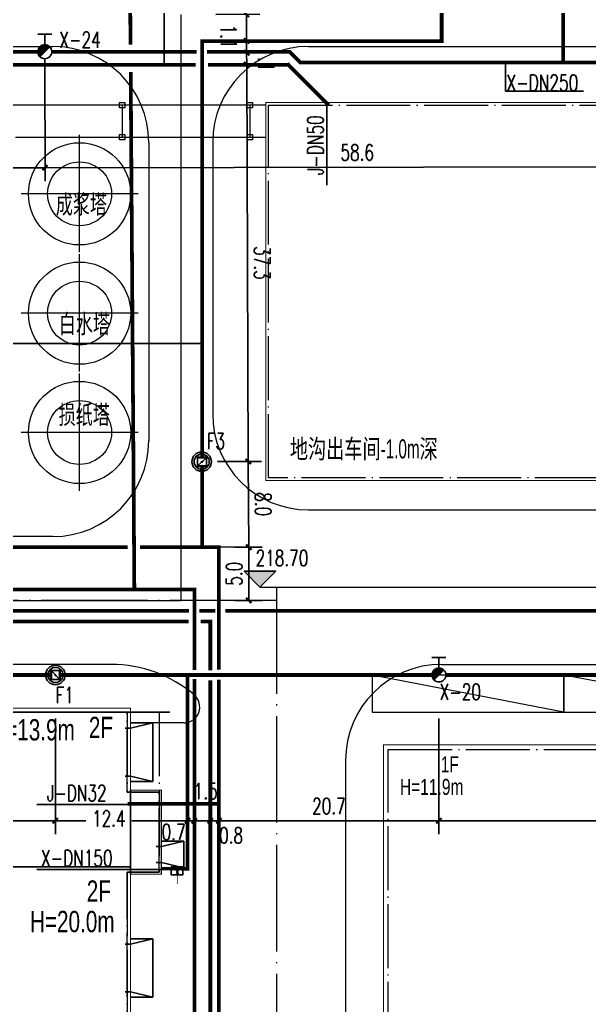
# Model space of a CAD drawing. Header units: metres. Extents: x 497246 to 997717, y 2998582 to 5998198.
# Drawn here: x 499457.4 to 499510.9, y 2999028.3 to 2999120.8 of the extents above; entities that cross this region are included whole.
import ezdxf
from ezdxf.enums import TextEntityAlignment as Align

# ---------------------------------------------------------------- set-up
doc = ezdxf.new("R2010")
doc.units = ezdxf.units.M
doc.header["$LTSCALE"] = 1000
doc.linetypes.add('DOTE', pattern=[2.42, 2, -0.2, 0.02, -0.2])
doc.linetypes.add('HIDDEN', pattern=[0.375, 0.25, -0.125])
doc.layers.get('0').update_dxf_attribs({"linetype": 'CONTINUOUS'})
doc.layers.get('Defpoints').update_dxf_attribs({"linetype": 'CONTINUOUS'})
for name, color, linetype, lineweight in [('1_RO_规划停车位', 35, 'CONTINUOUS', 13), ('桁架-管廊', 6, 'CONTINUOUS', 0), ('细线', 7, 'CONTINUOUS', 18), ('设备', 253, 'CONTINUOUS', 15), ('道路', 4, 'CONTINUOUS', 15), ('道路中线', 1, 'DOTE', 13)]:
    doc.layers.add(name, color=color, linetype=linetype, lineweight=lineweight)
for name, color, linetype in [('DIM_ELEV', 3, 'CONTINUOUS'), ('EQUIP_消火栓', 7, 'CONTINUOUS'), ('PIPE-喷淋', 6, 'CONTINUOUS'), ('PIPE-消防', 1, 'CONTINUOUS'), ('PIPE-给水', 3, 'CONTINUOUS'), ('PUB_TEXT', 7, 'CONTINUOUS'), ('TWT_DIM', 3, 'CONTINUOUS'), ('VALVE_喷淋', 7, 'CONTINUOUS'), ('VALVE_消防', 40, 'CONTINUOUS'), ('建筑', 7, 'CONTINUOUS'), ('建筑底图', 8, 'CONTINUOUS'), ('建筑门坡散水', 9, 'CONTINUOUS'), ('挡墙护坡', 5, 'CONTINUOUS'), ('文字', 255, 'CONTINUOUS'), ('给排水', 3, 'CONTINUOUS')]:
    doc.layers.add(name, color=color, linetype=linetype)
doc.layers.add('建筑轴线', color=1, linetype='DOTE', lineweight=15, plot=False)
doc.styles.add('_HZTXT', font='txt.shx', dxfattribs={"width": 0.8, "bigfont": 'HZTXT.shx'})
doc.styles.add('_TCH_DIM', font='SIMPLEX', dxfattribs={"bigfont": 'GBCBIG'})
doc.styles.add('_TCH_DIM_T3', font='SIMPLEX', dxfattribs={"width": 0.705882, "bigfont": 'GBCBIG'})
doc.styles.add('CLWD', font='ARIALN.TTF')
doc.styles.add('HZTXT', font='txt', dxfattribs={"width": 0.7, "bigfont": 'HZTXT'})
doc.styles.get("Standard").update_dxf_attribs({"font": 'rs.shx', "bigfont": 'hztxt.shx'})
doc.styles.add('TG_LINETYPE', font='SIMPLEX', dxfattribs={"width": 0.8, "height": 3, "bigfont": 'HZTXT'})
doc.styles.add('亨利项目总图布置_2022_8_8_t3--03$0$亨利项目总图布置_2022_8_8_t3--02$0$CEC', font='ARIALN.TTF')
doc.linetypes.add('TG_J', pattern='A,2,-0.3,["J",TG_LINETYPE,S=0.1,R=0,X=-0.23,Y=-0.15],0', length=2.3)
doc.linetypes.add('TG_X', pattern='A,3,-0.3,["X",TG_LINETYPE,S=0.1,R=0,X=-0.23,Y=-0.15],0', length=3.3)
doc.linetypes.add('TG_XP', pattern='A,3,-0.6,["XP",TG_LINETYPE,S=0.1,R=0,X=-0.6,Y=-0.2],0', length=3.6)
doc.linetypes.add('TG_ZP', pattern='A,3,-0.6,["ZP",TG_LINETYPE,S=0.1,R=0,X=-0.6,Y=-0.2],0', length=3.6)
doc.dimstyles.new('_TWT_ARCH&&1', dxfattribs={"dimtxt": 1.4875, "dimasz": 0.5, "dimexe": 1.25, "dimexo": 1.5, "dimgap": 0.63125, "dimtad": 1, "dimdec": 1, "dimzin": 0, "dimdsep": 46, "dimtxsty": '_TCH_DIM_T3', "dimblk": 'ARCHTICK', "dimcen": 0.09, "dimclrt": 7, "dimazin": 2, "dimtfac": 1, "dimtdec": 1, "dimtix": 1, "dimtmove": 2, "dimatfit": 3, "dimfxl": 1, "dimtolj": 1, "dimtzin": 0, "dimarcsym": 0})

# ---------------------------------------------------------------- blocks, each defined once
blk = doc.blocks.new('A$C8b354ef7')
at = {"layer": '设备', "color": 1, "linetype": 'DOTE'}
for p, q in [((5.487, 0), (5.487, 11.015)), ((0, 5.508), (10.975, 5.508))]:
    blk.add_line(p, q, dxfattribs=at)
at = {"layer": '设备'}
blk.add_circle((5.487, 5.475), 4.8, dxfattribs=at)
at = {"layer": '设备', "linetype": 'HIDDEN'}
blk.add_circle((5.487, 5.475), 3, dxfattribs=at)
blk = doc.blocks.new('$VALVE$00000296')
for points in [[(-125, 72), (-125, -72), (125, 72), (125, -72), (-125, 72)], [(0, 60), (0, -64)]]:
    blk.add_lwpolyline(points)
for p in [(-125, 0), (125, 0)]:
    blk.add_point(p)
blk = doc.blocks.new('$VALVE$00000316')
for p, q in [((-125, 72), (125, -72)), ((-125, 72), (-125, -72)), ((-125, 72), (125, 72)), ((125, 72), (125, -72)), ((-125, -72), (125, -72))]:
    blk.add_line(p, q)
at = {"const_width": 21.1}
blk.add_lwpolyline([(-11, 0, 1), (11, 0, 1)], format="xyb", close=True, dxfattribs=at)
for p in [(-125, 0), (125, 0)]:
    blk.add_point(p)
at = {"color": 7, "flags": 9}
for tag in ['XSIZE', 'YSIZE']:
    blk.add_attdef(tag, (0, 0), '', height=0.5, dxfattribs=at)
blk = doc.blocks.new('_ArchTick')
at = {"color": 0, "linetype": 'ByBlock', "const_width": 0.4}
blk.add_lwpolyline([(-0.5, -0.5), (0.5, 0.5)], dxfattribs=at)
blk = doc.blocks.new('*D309')
at = {"layer": 'Defpoints', "color": 0, "transparency": 16777216}
for p in [(499476.096, 2999071.333), (499478.91, 2999071.333), (499476.096, 2999066.333)]:
    blk.add_point(p, dxfattribs=at)
at = {"layer": 'TWT_DIM', "color": 0, "lineweight": -2, "transparency": 16777216}
for p, q in [((499477.596, 2999071.333), (499480.16, 2999071.333)), ((499478.91, 2999066.333), (499478.91, 2999071.333)), ((499477.596, 2999066.333), (499480.16, 2999066.333))]:
    blk.add_line(p, q, dxfattribs=at)
at = {"layer": 'TWT_DIM', "color": 0, "lineweight": -2, "transparency": 16777216, "xscale": 0.5, "yscale": 0.5, "zscale": 0.5}
for p, rotation in [((499478.91, 2999071.333), 90), ((499478.91, 2999066.333), 270)]:
    blk.add_blockref('_ArchTick', p, dxfattribs=dict(at, rotation=rotation))
at = {"layer": 'TWT_DIM', "color": 7, "transparency": 16777216, "insert": (499477.535, 2999068.833), "char_height": 1.4875, "attachment_point": 5, "rotation": 90, "style": '_TCH_DIM_T3'}
blk.add_mtext('\\A1;5.0', dxfattribs=at)
blk = doc.blocks.new('*D310')
at = {"layer": 'Defpoints', "color": 0, "transparency": 16777216}
for p in [(499474.308, 2999121.33), (499474.319, 2999118.832), (499478.697, 2999118.85)]:
    blk.add_point(p, dxfattribs=at)
at = {"layer": 'TWT_DIM', "color": 0, "lineweight": -2, "transparency": 16777216}
for p, q in [((499475.808, 2999121.336), (499479.937, 2999121.353)), ((499478.687, 2999121.348), (499478.697, 2999118.85)), ((499475.819, 2999118.838), (499479.947, 2999118.855))]:
    blk.add_line(p, q, dxfattribs=at)
at = {"layer": 'TWT_DIM', "color": 0, "lineweight": -2, "transparency": 16777216, "xscale": 0.5, "yscale": 0.5, "zscale": 0.5}
for p, rotation in [((499478.687, 2999121.348), 90.23729361564837), ((499478.697, 2999118.85), 270.2372936156484)]:
    blk.add_blockref('_ArchTick', p, dxfattribs=dict(at, rotation=rotation))
at = {"layer": 'TWT_DIM', "color": 7, "transparency": 16777216, "insert": (499480.055, 2999122.954), "char_height": 1.4875, "attachment_point": 5, "rotation": 270.23729, "style": '_TCH_DIM_T3'}
blk.add_mtext('\\A1;2.5', dxfattribs=at)
blk = doc.blocks.new('*D311')
at = {"layer": 'Defpoints', "color": 0, "transparency": 16777216}
for p in [(499474.319, 2999118.832), (499474.323, 2999117.726), (499478.701, 2999117.744)]:
    blk.add_point(p, dxfattribs=at)
at = {"layer": 'TWT_DIM', "color": 0, "lineweight": -2, "transparency": 16777216}
for p, q in [((499475.819, 2999118.838), (499479.947, 2999118.855)), ((499478.697, 2999118.85), (499478.695, 2999119.35)), ((499478.697, 2999118.85), (499478.701, 2999117.744)), ((499475.823, 2999117.732), (499479.951, 2999117.75)), ((499478.701, 2999117.744), (499478.704, 2999117.244))]:
    blk.add_line(p, q, dxfattribs=at)
at = {"layer": 'TWT_DIM', "color": 0, "lineweight": -2, "transparency": 16777216, "xscale": 0.5, "yscale": 0.5, "zscale": 0.5}
for p, rotation in [((499478.697, 2999118.85), 270.237293614639), ((499478.701, 2999117.744), 90.23729361463903)]:
    blk.add_blockref('_ArchTick', p, dxfattribs=dict(at, rotation=rotation))
at = {"layer": 'TWT_DIM', "color": 7, "transparency": 16777216, "insert": (499477.006, 2999119.265), "char_height": 1.4875, "attachment_point": 5, "rotation": 270.23729, "style": '_TCH_DIM_T3'}
blk.add_mtext('\\A1;1.1', dxfattribs=at)
blk = doc.blocks.new('*D312')
at = {"layer": 'Defpoints', "color": 0, "transparency": 16777216}
for p in [(499474.323, 2999117.726), (499474.328, 2999116.621), (499478.706, 2999116.639)]:
    blk.add_point(p, dxfattribs=at)
at = {"layer": 'TWT_DIM', "color": 0, "lineweight": -2, "transparency": 16777216}
for p, q in [((499475.823, 2999117.732), (499479.951, 2999117.75)), ((499478.701, 2999117.744), (499478.699, 2999118.244)), ((499478.701, 2999117.744), (499478.706, 2999116.639)), ((499475.828, 2999116.627), (499479.956, 2999116.644)), ((499478.706, 2999116.639), (499478.708, 2999116.139))]:
    blk.add_line(p, q, dxfattribs=at)
at = {"layer": 'TWT_DIM', "color": 0, "lineweight": -2, "transparency": 16777216, "xscale": 0.5, "yscale": 0.5, "zscale": 0.5}
for p, rotation in [((499478.701, 2999117.744), 270.2372936146746), ((499478.706, 2999116.639), 90.23729361467457)]:
    blk.add_blockref('_ArchTick', p, dxfattribs=dict(at, rotation=rotation))
at = {"layer": 'TWT_DIM', "color": 7, "transparency": 16777216, "insert": (499480.534, 2999117.112), "char_height": 1.4875, "attachment_point": 5, "rotation": 270.23729, "style": '_TCH_DIM_T3'}
blk.add_mtext('\\A1;1.1', dxfattribs=at)
blk = doc.blocks.new('*D313')
at = {"layer": 'Defpoints', "color": 0, "transparency": 16777216}
for p in [(499474.328, 2999116.621), (499474.482, 2999079.36), (499478.86, 2999079.378)]:
    blk.add_point(p, dxfattribs=at)
at = {"layer": 'TWT_DIM', "color": 0, "lineweight": -2, "transparency": 16777216}
for p, q in [((499475.828, 2999116.627), (499479.956, 2999116.644)), ((499478.706, 2999116.639), (499478.86, 2999079.378)), ((499475.982, 2999079.366), (499480.11, 2999079.383))]:
    blk.add_line(p, q, dxfattribs=at)
at = {"layer": 'TWT_DIM', "color": 0, "lineweight": -2, "transparency": 16777216, "xscale": 0.5, "yscale": 0.5, "zscale": 0.5}
for p, rotation in [((499478.706, 2999116.639), 90.23729361545222), ((499478.86, 2999079.378), 270.2372936154522)]:
    blk.add_blockref('_ArchTick', p, dxfattribs=dict(at, rotation=rotation))
at = {"layer": 'TWT_DIM', "color": 7, "transparency": 16777216, "insert": (499480.158, 2999098.014), "char_height": 1.4875, "attachment_point": 5, "rotation": 270.23729, "style": '_TCH_DIM_T3'}
blk.add_mtext('\\A1;37.3', dxfattribs=at)
blk = doc.blocks.new('*D314')
at = {"layer": 'Defpoints', "color": 0, "transparency": 16777216}
for p in [(499474.482, 2999079.36), (499474.515, 2999071.333), (499478.894, 2999071.351)]:
    blk.add_point(p, dxfattribs=at)
at = {"layer": 'TWT_DIM', "color": 0, "lineweight": -2, "transparency": 16777216}
for p, q in [((499475.982, 2999079.366), (499480.11, 2999079.383)), ((499478.86, 2999079.378), (499478.894, 2999071.351)), ((499476.015, 2999071.339), (499480.144, 2999071.356))]:
    blk.add_line(p, q, dxfattribs=at)
at = {"layer": 'TWT_DIM', "color": 0, "lineweight": -2, "transparency": 16777216, "xscale": 0.5, "yscale": 0.5, "zscale": 0.5}
for p, rotation in [((499478.86, 2999079.378), 90.23729361541605), ((499478.894, 2999071.351), 270.237293615416)]:
    blk.add_blockref('_ArchTick', p, dxfattribs=dict(at, rotation=rotation))
at = {"layer": 'TWT_DIM', "color": 7, "transparency": 16777216, "insert": (499480.252, 2999075.37), "char_height": 1.4875, "attachment_point": 5, "rotation": 270.23729, "style": '_TCH_DIM_T3'}
blk.add_mtext('\\A1;8.0', dxfattribs=at)
blk = doc.blocks.new('*D346')
at = {"layer": 'Defpoints', "color": 0, "transparency": 16777216}
for p in [(499399.755, 2999056.75), (499460.746, 2999056.75), (499460.746, 2999045.655)]:
    blk.add_point(p, dxfattribs=at)
at = {"layer": 'TWT_DIM', "color": 0, "lineweight": -2, "transparency": 16777216}
for p, q in [((499399.755, 2999055.25), (499399.755, 2999044.405)), ((499460.746, 2999055.25), (499460.746, 2999044.405)), ((499399.755, 2999045.655), (499460.746, 2999045.655))]:
    blk.add_line(p, q, dxfattribs=at)
at = {"layer": 'TWT_DIM', "color": 0, "lineweight": -2, "transparency": 16777216, "xscale": 0.5, "yscale": 0.5, "zscale": 0.5, "rotation": 180}
blk.add_blockref('_ArchTick', (499399.755, 2999045.655), dxfattribs=at)
at = {"layer": 'TWT_DIM', "color": 0, "lineweight": -2, "transparency": 16777216, "xscale": 0.5, "yscale": 0.5, "zscale": 0.5}
blk.add_blockref('_ArchTick', (499460.746, 2999045.655), dxfattribs=at)
at = {"layer": 'TWT_DIM', "color": 7, "transparency": 16777216, "insert": (499430.25, 2999047.03), "char_height": 1.4875, "attachment_point": 5, "style": '_TCH_DIM_T3'}
blk.add_mtext('\\A1;61.0', dxfattribs=at)
blk = doc.blocks.new('*D347')
at = {"layer": 'Defpoints', "color": 0, "transparency": 16777216}
for p in [(499460.746, 2999056.75), (499473.145, 2999056.75), (499473.145, 2999045.655)]:
    blk.add_point(p, dxfattribs=at)
at = {"layer": 'TWT_DIM', "color": 0, "lineweight": -2, "transparency": 16777216}
for p, q in [((499460.746, 2999055.25), (499460.746, 2999044.405)), ((499473.145, 2999055.25), (499473.145, 2999044.405)), ((499460.746, 2999045.655), (499463.611, 2999045.655)), ((499473.145, 2999045.655), (499467.923, 2999045.655))]:
    blk.add_line(p, q, dxfattribs=at)
at = {"layer": 'TWT_DIM', "color": 0, "lineweight": -2, "transparency": 16777216, "xscale": 0.5, "yscale": 0.5, "zscale": 0.5, "rotation": 180}
blk.add_blockref('_ArchTick', (499460.746, 2999045.655), dxfattribs=at)
at = {"layer": 'TWT_DIM', "color": 0, "lineweight": -2, "transparency": 16777216, "xscale": 0.5, "yscale": 0.5, "zscale": 0.5}
blk.add_blockref('_ArchTick', (499473.145, 2999045.655), dxfattribs=at)
at = {"layer": 'TWT_DIM', "color": 7, "transparency": 16777216, "insert": (499465.767, 2999045.863), "char_height": 1.4875, "attachment_point": 5, "style": '_TCH_DIM_T3'}
blk.add_mtext('\\A1;12.4', dxfattribs=at)
blk = doc.blocks.new('*D348')
at = {"layer": 'Defpoints', "color": 0, "transparency": 16777216}
for p in [(499473.145, 2999056.75), (499473.796, 2999056.75), (499473.796, 2999045.655)]:
    blk.add_point(p, dxfattribs=at)
at = {"layer": 'TWT_DIM', "color": 0, "lineweight": -2, "transparency": 16777216}
for p, q in [((499473.145, 2999055.25), (499473.145, 2999044.405)), ((499473.796, 2999055.25), (499473.796, 2999044.405)), ((499473.145, 2999045.655), (499472.645, 2999045.655)), ((499473.145, 2999045.655), (499473.796, 2999045.655)), ((499473.796, 2999045.655), (499474.296, 2999045.655))]:
    blk.add_line(p, q, dxfattribs=at)
at = {"layer": 'TWT_DIM', "color": 0, "lineweight": -2, "transparency": 16777216, "xscale": 0.5, "yscale": 0.5, "zscale": 0.5}
blk.add_blockref('_ArchTick', (499473.145, 2999045.655), dxfattribs=at)
at = {"layer": 'TWT_DIM', "color": 0, "lineweight": -2, "transparency": 16777216, "xscale": 0.5, "yscale": 0.5, "zscale": 0.5, "rotation": 180}
blk.add_blockref('_ArchTick', (499473.796, 2999045.655), dxfattribs=at)
at = {"layer": 'TWT_DIM', "color": 7, "transparency": 16777216, "insert": (499471.849, 2999044.601), "char_height": 1.4875, "attachment_point": 5, "style": '_TCH_DIM_T3'}
blk.add_mtext('\\A1;0.7', dxfattribs=at)
blk = doc.blocks.new('*D349')
at = {"layer": 'Defpoints', "color": 0, "transparency": 16777216}
for p in [(499473.796, 2999056.75), (499475.296, 2999056.75), (499475.296, 2999045.655)]:
    blk.add_point(p, dxfattribs=at)
at = {"layer": 'TWT_DIM', "color": 0, "lineweight": -2, "transparency": 16777216}
for p, q in [((499473.796, 2999055.25), (499473.796, 2999044.405)), ((499475.296, 2999055.25), (499475.296, 2999044.405)), ((499473.796, 2999045.655), (499475.296, 2999045.655))]:
    blk.add_line(p, q, dxfattribs=at)
at = {"layer": 'TWT_DIM', "color": 0, "lineweight": -2, "transparency": 16777216, "xscale": 0.5, "yscale": 0.5, "zscale": 0.5, "rotation": 180}
blk.add_blockref('_ArchTick', (499473.796, 2999045.655), dxfattribs=at)
at = {"layer": 'TWT_DIM', "color": 0, "lineweight": -2, "transparency": 16777216, "xscale": 0.5, "yscale": 0.5, "zscale": 0.5}
blk.add_blockref('_ArchTick', (499475.296, 2999045.655), dxfattribs=at)
at = {"layer": 'TWT_DIM', "color": 7, "transparency": 16777216, "insert": (499474.859, 2999048.436), "char_height": 1.4875, "attachment_point": 5, "style": '_TCH_DIM_T3'}
blk.add_mtext('\\A1;1.5', dxfattribs=at)
blk = doc.blocks.new('*D350')
at = {"layer": 'Defpoints', "color": 0, "transparency": 16777216}
for p in [(499475.296, 2999056.75), (499476.096, 2999056.75), (499476.096, 2999045.655)]:
    blk.add_point(p, dxfattribs=at)
at = {"layer": 'TWT_DIM', "color": 0, "lineweight": -2, "transparency": 16777216}
for p, q in [((499475.296, 2999055.25), (499475.296, 2999044.405)), ((499476.096, 2999055.25), (499476.096, 2999044.405)), ((499475.296, 2999045.655), (499474.796, 2999045.655)), ((499475.296, 2999045.655), (499476.096, 2999045.655)), ((499476.096, 2999045.655), (499476.596, 2999045.655))]:
    blk.add_line(p, q, dxfattribs=at)
at = {"layer": 'TWT_DIM', "color": 0, "lineweight": -2, "transparency": 16777216, "xscale": 0.5, "yscale": 0.5, "zscale": 0.5}
blk.add_blockref('_ArchTick', (499475.296, 2999045.655), dxfattribs=at)
at = {"layer": 'TWT_DIM', "color": 0, "lineweight": -2, "transparency": 16777216, "xscale": 0.5, "yscale": 0.5, "zscale": 0.5, "rotation": 180}
blk.add_blockref('_ArchTick', (499476.096, 2999045.655), dxfattribs=at)
at = {"layer": 'TWT_DIM', "color": 7, "transparency": 16777216, "insert": (499477.242, 2999044.28), "char_height": 1.4875, "attachment_point": 5, "style": '_TCH_DIM_T3'}
blk.add_mtext('\\A1;0.8', dxfattribs=at)
blk = doc.blocks.new('*D351')
at = {"layer": 'Defpoints', "color": 0, "transparency": 16777216}
for p in [(499476.096, 2999056.75), (499496.755, 2999056.75), (499496.755, 2999045.655)]:
    blk.add_point(p, dxfattribs=at)
at = {"layer": 'TWT_DIM', "color": 0, "lineweight": -2, "transparency": 16777216}
for p, q in [((499476.096, 2999055.25), (499476.096, 2999044.405)), ((499496.755, 2999055.25), (499496.755, 2999044.405)), ((499476.096, 2999045.655), (499496.755, 2999045.655))]:
    blk.add_line(p, q, dxfattribs=at)
at = {"layer": 'TWT_DIM', "color": 0, "lineweight": -2, "transparency": 16777216, "xscale": 0.5, "yscale": 0.5, "zscale": 0.5, "rotation": 180}
blk.add_blockref('_ArchTick', (499476.096, 2999045.655), dxfattribs=at)
at = {"layer": 'TWT_DIM', "color": 0, "lineweight": -2, "transparency": 16777216, "xscale": 0.5, "yscale": 0.5, "zscale": 0.5}
blk.add_blockref('_ArchTick', (499496.755, 2999045.655), dxfattribs=at)
at = {"layer": 'TWT_DIM', "color": 7, "transparency": 16777216, "insert": (499486.425, 2999047.03), "char_height": 1.4875, "attachment_point": 5, "style": '_TCH_DIM_T3'}
blk.add_mtext('\\A1;20.7', dxfattribs=at)
blk = doc.blocks.new('*D352')
at = {"layer": 'Defpoints', "color": 0, "transparency": 16777216}
for p in [(499496.755, 2999056.75), (499570.755, 2999056.751), (499570.755, 2999045.655)]:
    blk.add_point(p, dxfattribs=at)
at = {"layer": 'TWT_DIM', "color": 0, "lineweight": -2, "transparency": 16777216}
for p, q in [((499496.755, 2999055.25), (499496.755, 2999044.405)), ((499570.755, 2999055.251), (499570.755, 2999044.405)), ((499496.755, 2999045.655), (499570.755, 2999045.655))]:
    blk.add_line(p, q, dxfattribs=at)
at = {"layer": 'TWT_DIM', "color": 0, "lineweight": -2, "transparency": 16777216, "xscale": 0.5, "yscale": 0.5, "zscale": 0.5, "rotation": 180}
blk.add_blockref('_ArchTick', (499496.755, 2999045.655), dxfattribs=at)
at = {"layer": 'TWT_DIM', "color": 0, "lineweight": -2, "transparency": 16777216, "xscale": 0.5, "yscale": 0.5, "zscale": 0.5}
blk.add_blockref('_ArchTick', (499570.755, 2999045.655), dxfattribs=at)
at = {"layer": 'TWT_DIM', "color": 7, "transparency": 16777216, "insert": (499533.755, 2999047.03), "char_height": 1.4875, "attachment_point": 5, "style": '_TCH_DIM_T3'}
blk.add_mtext('\\A1;74.0', dxfattribs=at)
blk = doc.blocks.new('*D401')
at = {"layer": 'Defpoints', "color": 0, "transparency": 16777216}
for p in [(499459.755, 2999118.665), (499518.375, 2999118.769), (499518.395, 2999107.057)]:
    blk.add_point(p, dxfattribs=at)
at = {"layer": 'TWT_DIM', "color": 0, "lineweight": -2, "transparency": 16777216}
for p, q in [((499459.758, 2999117.165), (499459.778, 2999105.702)), ((499518.377, 2999117.269), (499518.398, 2999105.807)), ((499459.776, 2999106.952), (499518.395, 2999107.057))]:
    blk.add_line(p, q, dxfattribs=at)
at = {"layer": 'TWT_DIM', "color": 0, "lineweight": -2, "transparency": 16777216, "xscale": 0.5, "yscale": 0.5, "zscale": 0.5}
for p, rotation in [((499459.776, 2999106.952), 180.102128885093), ((499518.395, 2999107.057), 0.1021288850930501)]:
    blk.add_blockref('_ArchTick', p, dxfattribs=dict(at, rotation=rotation))
at = {"layer": 'TWT_DIM', "color": 7, "transparency": 16777216, "insert": (499489.083, 2999108.38), "char_height": 1.4875, "attachment_point": 5, "rotation": 0.10213, "style": '_TCH_DIM_T3'}
blk.add_mtext('\\A1;58.6', dxfattribs=at)
blk = doc.blocks.new('*D402')
at = {"layer": 'Defpoints', "color": 0, "transparency": 16777216}
for p in [(499441.516, 2999118.632), (499459.755, 2999118.665), (499459.776, 2999106.952)]:
    blk.add_point(p, dxfattribs=at)
at = {"layer": 'TWT_DIM', "color": 0, "lineweight": -2, "transparency": 16777216}
for p, q in [((499441.518, 2999117.132), (499441.539, 2999105.67)), ((499459.758, 2999117.165), (499459.778, 2999105.702)), ((499441.537, 2999106.92), (499459.776, 2999106.952))]:
    blk.add_line(p, q, dxfattribs=at)
at = {"layer": 'TWT_DIM', "color": 0, "lineweight": -2, "transparency": 16777216, "xscale": 0.5, "yscale": 0.5, "zscale": 0.5}
for p, rotation in [((499441.537, 2999106.92), 180.1021288848554), ((499459.776, 2999106.952), 0.1021288848553864)]:
    blk.add_blockref('_ArchTick', p, dxfattribs=dict(at, rotation=rotation))
at = {"layer": 'TWT_DIM', "color": 7, "transparency": 16777216, "insert": (499450.654, 2999108.311), "char_height": 1.4875, "attachment_point": 5, "rotation": 0.10213, "style": '_TCH_DIM_T3'}
blk.add_mtext('\\A1;18.2', dxfattribs=at)
blk = doc.blocks.new('$TwtSys$00000385')
for p, q in [((0, 331), (-130, 331)), ((0, 331), (0, 131)), ((0, 331), (130, 331)), ((92, 92), (-92, -92))]:
    blk.add_line(p, q)
for start, end in [(135, 315), (315, 135)]:
    blk.add_arc((0, 0), 131, start, end)
at = {"color": 0}
for points in [[(-34, 127), (-127, 34), (34, 127), (-127, -34)], [(-93, 93), (-93, 93), (-34, 127), (-127, 34)], [(34, 127), (-127, -34), (93, 93), (-93, -93)]]:
    blk.add_solid(points, dxfattribs=at)

msp = doc.modelspace()

# ---------------------------------------------------------------- hatches: boundary and pattern name
at = {"layer": 'DIM_ELEV'}
msp.add_hatch(color=0, dxfattribs=at).paths.add_polyline_path([(499479.957, 2999067.588), (499478.457, 2999069.088), (499481.457, 2999069.088)])
at = {"layer": 'PIPE-喷淋', "linetype": 'TG_ZP'}
for points in [[(499473.796, 2999067.365), (499473.796, 2999067.54), (499473.971, 2999067.54)], [(499473.796, 2999067.365), (499473.971, 2999067.365), (499473.971, 2999067.54)]]:
    msp.add_hatch(color=0, dxfattribs=at).paths.add_polyline_path(points)
at = {"layer": 'PIPE-消防', "linetype": 'TG_X'}
for points in [[(499482.749, 2999117.833), (499482.872, 2999117.956), (499482.821, 2999118.008)], [(499482.749, 2999117.833), (499482.749, 2999118.008), (499482.821, 2999118.008)], [(499483.749, 2999116.833), (499483.625, 2999116.709), (499483.676, 2999116.658)], [(499483.749, 2999116.833), (499483.749, 2999116.658), (499483.676, 2999116.658)], [(499473.145, 2999041.132), (499473.32, 2999041.133), (499473.32, 2999040.957)], [(499473.145, 2999041.132), (499473.145, 2999040.958), (499473.32, 2999040.957)]]:
    msp.add_hatch(color=256, dxfattribs=at).paths.add_polyline_path(points)
at = {"layer": 'PIPE-消防', "linetype": 'TG_XP'}
for points in [[(499475.296, 2999064.357), (499475.471, 2999064.357), (499475.471, 2999064.532)], [(499475.296, 2999064.357), (499475.296, 2999064.532), (499475.471, 2999064.532)]]:
    msp.add_hatch(color=191, dxfattribs=at).paths.add_polyline_path(points)
at = {"layer": 'PIPE-给水', "linetype": 'TG_J'}
for points in [[(499474.515, 2999118.833), (499474.34, 2999118.833), (499474.34, 2999119.008)], [(499474.515, 2999118.833), (499474.515, 2999119.008), (499474.34, 2999119.008)], [(499497.015, 2999118.833), (499497.19, 2999118.833), (499497.19, 2999118.658)], [(499497.015, 2999118.833), (499497.015, 2999118.658), (499497.19, 2999118.658)], [(499476.096, 2999071.333), (499476.096, 2999071.508), (499476.271, 2999071.508)], [(499476.096, 2999071.333), (499476.271, 2999071.333), (499476.271, 2999071.508)]]:
    msp.add_hatch(color=80, dxfattribs=at).paths.add_polyline_path(points)
at = {"layer": '挡墙护坡', "linetype": 'Continuous'}
h = msp.add_hatch(dxfattribs=at)
h.set_pattern_fill('ANSI33', color=256, style=0)
h.set_pattern_definition([(45, (805.864, 0), (-2.2450640303, 2.2450640303), []), (45, (808.109, 0), (-2.2450640303, 2.2450640303), [1.5875, -0.79375])])
edge = h.paths.add_edge_path()
edge.add_line((499596.097, 2998901.333), (499596.097, 2998904.333))
edge.add_line((499596.097, 2998904.333), (499345.487, 2998904.333))
edge.add_line((499345.487, 2998904.333), (499320.487, 2998907.833))
edge.add_line((499320.487, 2998907.833), (499253.339, 2998907.833))
edge.add_line((499253.339, 2998907.833), (499251.695, 2998907.908))
edge.add_line((499251.695, 2998907.908), (499250.667, 2998908.033))
edge.add_arc((499253.27, 2998924.833), 17, 179.99144, 261.19191, ccw=False)
edge.add_line((499236.27, 2998924.835), (499236.189, 2998970.517))
edge.add_line((499236.189, 2998970.517), (499232.644, 2998995.51))
edge.add_line((499232.644, 2998995.51), (499232.536, 2999056.413))
edge.add_line((499232.536, 2999056.413), (499229.536, 2999056.408))
edge.add_line((499229.536, 2999056.408), (499229.645, 2998995.296))
edge.add_line((499229.645, 2998995.296), (499233.189, 2998970.302))
edge.add_line((499233.189, 2998970.302), (499233.27, 2998924.833))
edge.add_arc((499253.27, 2998924.833), 20, 180.00007, 261.33693)
edge.add_line((499250.258, 2998905.061), (499251.445, 2998904.916))
edge.add_line((499251.445, 2998904.916), (499253.27, 2998904.833))
edge.add_line((499253.27, 2998904.833), (499320.278, 2998904.833))
edge.add_line((499320.278, 2998904.833), (499345.278, 2998901.333))
edge.add_line((499345.278, 2998901.333), (499596.097, 2998901.333))

# ---------------------------------------------------------------- linework, layer by layer
msp.add_line((499467.796, 2999048.533), (499467.796, 2999040.633))
at = {"layer": '1_RO_规划停车位'}
for p, q in [((499508.496, 2999055.833), (499490.496, 2999059.333)), ((499526.496, 2999055.833), (499508.496, 2999059.333))]:
    msp.add_line(p, q, dxfattribs=at)
at = {"layer": '1_RO_规划停车位', "flags": 128}
for points in [[(499508.496, 2999055.833), (499508.496, 2999059.333), (499490.496, 2999059.333), (499490.496, 2999055.833)], [(499526.496, 2999055.833), (499526.496, 2999059.333), (499508.496, 2999059.333), (499508.496, 2999055.833)]]:
    msp.add_lwpolyline(points, close=True, dxfattribs=at)
at = {"layer": 'DIM_ELEV', "color": 0}
for p, q in [((499479.957, 2999067.588), (499478.457, 2999069.088)), ((499478.457, 2999069.088), (499481.457, 2999069.088)), ((499479.957, 2999067.588), (499481.457, 2999069.088))]:
    msp.add_line(p, q, dxfattribs=at)
at = {"layer": 'PIPE-喷淋', "color": 0, "linetype": 'TG_ZP', "ltscale": 0.003, "const_width": 0.35}
for points in [[(499467.769, 2999122.833), (499467.799, 2999118.507)], [(499467.817, 2999115.946), (499468.16, 2999067.365)], [(499454.36, 2999067.365), (499468.16, 2999067.365)], [(499468.16, 2999067.365), (499473.796, 2999067.365)], [(499473.796, 2999059.803), (499473.796, 2999067.365)], [(499473.796, 2999023.116), (499473.796, 2999058.962)]]:
    msp.add_lwpolyline(points, dxfattribs=at)
at = {"layer": 'PIPE-消防', "color": 70, "linetype": 'ByBlock'}
for p, q in [((499470.963, 2999135.773), (499470.963, 2999116.621)), ((499503.002, 2999116.831), (499503.002, 2999114.123)), ((499444.095, 2999090.461), (499474.515, 2999090.461))]:
    msp.add_line(p, q, dxfattribs=at)
at = {"layer": 'PIPE-消防', "color": 70, "linetype": 'TG_X', "ltscale": 700}
for p, q in [((499486.217, 2999113.158), (499486.217, 2999105.306)), ((499466.678, 2999047.194), (499459.001, 2999047.194)), ((499467.58, 2999047.194), (499466.678, 2999047.194)), ((499472.86, 2999041.084), (499459.015, 2999041.084))]:
    msp.add_line(p, q, dxfattribs=at)
at = {"layer": 'PIPE-消防', "linetype": 'TG_X', "ltscale": 0.005, "const_width": 0.35}
for points in [[(499508.411, 2999127.989), (499508.411, 2999116.833)], [(499446.842, 2999117.831), (499459.101, 2999117.831)], [(499460.409, 2999117.831), (499474.008, 2999117.832)], [(499474.973, 2999117.832), (499482.749, 2999117.833)], [(499482.749, 2999117.833), (499483.749, 2999116.833)], [(499483.749, 2999116.833), (499508.411, 2999116.833)], [(499508.411, 2999116.833), (499517.926, 2999116.833)], [(499473.145, 2999041.133), (499473.145, 2999059.337)]]:
    msp.add_lwpolyline(points, dxfattribs=at)
at = {"layer": 'PIPE-消防', "color": 191, "linetype": 'TG_XP', "ltscale": 0.003, "const_width": 0.35}
for points in [[(499454.436, 2999065.357), (499473.278, 2999065.357)], [(499474.276, 2999065.357), (499475.751, 2999065.357)], [(499476.688, 2999065.357), (499598.015, 2999065.357)], [(499454.436, 2999064.357), (499473.262, 2999064.357)], [(499474.384, 2999064.357), (499475.296, 2999064.357)], [(499475.296, 2999059.768), (499475.296, 2999064.357)], [(499475.296, 2999015.586), (499475.296, 2999058.838)]]:
    msp.add_lwpolyline(points, dxfattribs=at)
at = {"layer": 'PIPE-消防', "linetype": 'TG_X', "ltscale": 0.004, "const_width": 0.35}
for points in [[(499454.436, 2999059.337), (499460.296, 2999059.337)], [(499461.196, 2999059.337), (499473.145, 2999059.337)], [(499473.145, 2999059.337), (499496.101, 2999059.337)], [(499497.409, 2999059.337), (499570.101, 2999059.337)]]:
    msp.add_lwpolyline(points, dxfattribs=at)
at = {"layer": 'PIPE-消防', "const_width": 0.05}
for points in [[(499471.98, 2999041.133), (499472.196, 2999041.133)], [(499472.196, 2999041.133), (499472.326, 2999041.133)], [(499472.196, 2999040.992), (499472.196, 2999041.133)], [(499472.196, 2999039.733), (499472.196, 2999040.692)]]:
    msp.add_lwpolyline(points, dxfattribs=at)
at = {"layer": 'PIPE-消防', "linetype": 'TG_X', "ltscale": 0.0025, "const_width": 0.35}
msp.add_lwpolyline([(499472.626, 2999041.133), (499473.145, 2999041.133)], dxfattribs=at)
at = {"layer": 'PIPE-给水', "color": 70, "linetype": 'ByBlock'}
msp.add_line((499510.341, 2999114.123), (499503.002, 2999114.123), dxfattribs=at)
at = {"layer": 'PIPE-给水', "color": 80, "linetype": 'TG_J', "ltscale": 0.004, "const_width": 0.35}
for points in [[(499497.015, 2999118.833), (499497.015, 2999127.307)], [(499474.515, 2999079.798), (499474.515, 2999118.833)], [(499474.515, 2999118.833), (499497.015, 2999118.833)], [(499446.504, 2999116.62), (499473.923, 2999116.621)], [(499475.086, 2999116.621), (499482.749, 2999116.622)], [(499482.516, 2999116.721), (499486.405, 2999112.833)], [(499474.515, 2999071.333), (499474.515, 2999078.898)], [(499454.436, 2999071.333), (499467.548, 2999071.333)], [(499468.68, 2999071.333), (499474.515, 2999071.333)], [(499474.515, 2999071.333), (499476.096, 2999071.333)], [(499476.096, 2999059.823), (499476.096, 2999071.333)], [(499476.096, 2999047.233), (499476.096, 2999058.911)], [(499467.546, 2999047.233), (499476.096, 2999047.233)], [(499476.096, 2999015.386), (499476.096, 2999047.233)]]:
    msp.add_lwpolyline(points, dxfattribs=at)
at = {"layer": 'VALVE_喷淋', "linetype": 'Continuous'}
for p, q in [((499474.012, 2999079.795), (499475.012, 2999079.801)), ((499474.012, 2999079.795), (499475.012, 2999079.801)), ((499474.013, 2999079.719), (499475.013, 2999079.726)), ((499474.013, 2999079.719), (499475.013, 2999079.726)), ((499474.018, 2999078.969), (499475.018, 2999078.976)), ((499474.018, 2999078.969), (499475.018, 2999078.976)), ((499474.018, 2999078.894), (499475.018, 2999078.901)), ((499474.018, 2999078.894), (499475.018, 2999078.901)), ((499460.294, 2999059.836), (499460.297, 2999058.836)), ((499460.369, 2999059.836), (499460.373, 2999058.836)), ((499461.119, 2999059.839), (499461.123, 2999058.839)), ((499461.194, 2999059.839), (499461.198, 2999058.839))]:
    msp.add_line(p, q, dxfattribs=at)
for centre, radius in [((499474.482, 2999079.36), 0.913), ((499474.482, 2999079.36), 0.913), ((499474.482, 2999079.36), 0.713), ((499474.482, 2999079.36), 0.713), ((499460.746, 2999059.337), 0.913), ((499460.746, 2999059.337), 0.913), ((499460.746, 2999059.337), 0.713), ((499460.746, 2999059.337), 0.713)]:
    msp.add_circle(centre, radius, dxfattribs=at)
at = {"layer": '建筑'}
for p, q in [((499467.796, 2999048.533), (499467.796, 2999040.633)), ((499426.696, 2999041.333), (499467.796, 2999041.333))]:
    msp.add_line(p, q, dxfattribs=at)
at = {"layer": '建筑', "linetype": 'Continuous', "const_width": 0.1}
for points in [[(499480.515, 2999113.083), (499585.015, 2999113.083), (499585.015, 2999077.583), (499480.515, 2999077.583)], [(499467.796, 2999040.633), (499467.796, 2998985.083), (499410.246, 2998985.083), (499410.246, 2999011.933), (499410.196, 2999011.933), (499410.196, 2999041.333), (499426.696, 2999041.333), (499426.696, 2999056.233), (499426.996, 2999056.233), (499426.996, 2999056.233), (499431.096, 2999056.233), (499467.796, 2999056.233), (499467.796, 2999048.533), (499470.696, 2999048.533), (499470.696, 2999040.633)], [(499639.446, 2998921.883), (499491.546, 2998921.883), (499491.546, 2999052.783), (499639.446, 2999052.783)]]:
    msp.add_lwpolyline(points, close=True, dxfattribs=at)
at = {"layer": '建筑底图', "color": 8, "linetype": 'DOTE'}
msp.add_line((499471.496, 2999055.833), (499409.496, 2999055.833), dxfattribs=at)
at = {"layer": '建筑轴线', "ltscale": 0.003}
for points in [[(499480.765, 2999112.833), (499584.765, 2999112.833), (499584.765, 2999077.833), (499480.765, 2999077.833)], [(499426.996, 2999055.833), (499467.496, 2999055.833), (499467.496, 2999048.333), (499470.496, 2999048.333), (499470.496, 2999040.833), (499467.496, 2999040.833), (499467.496, 2998985.333), (499410.496, 2998985.333), (499410.496, 2999040.833), (499426.996, 2999040.833)], [(499467.496, 2999055.833), (499426.996, 2999055.833), (499426.996, 2999040.833), (499410.496, 2999040.833), (499410.496, 2998985.333), (499467.496, 2998985.333), (499467.496, 2999040.833), (499470.496, 2999040.833), (499470.496, 2999048.333), (499467.496, 2999048.333)], [(499467.496, 2999055.833), (499470.496, 2999055.833), (499470.496, 2999048.333), (499467.496, 2999048.333)], [(499491.996, 2999052.333), (499638.996, 2999052.333), (499638.996, 2998922.333), (499491.996, 2998922.333)]]:
    msp.add_lwpolyline(points, close=True, dxfattribs=at)
at = {"layer": '建筑门坡散水', "linetype": 'Continuous'}
for p, q in [((499467.796, 2999054.333), (499469.896, 2999054.833)), ((499469.896, 2999054.833), (499467.796, 2999054.833)), ((499469.896, 2999054.833), (499469.896, 2999049.333)), ((499467.296, 2999054.333), (499467.796, 2999054.333)), ((499467.296, 2999049.833), (499467.796, 2999049.833)), ((499467.796, 2999049.833), (499469.896, 2999049.333)), ((499469.896, 2999049.333), (499467.796, 2999049.333)), ((499470.696, 2999043.233), (499472.796, 2999043.733)), ((499472.796, 2999043.733), (499470.696, 2999043.733)), ((499472.796, 2999043.733), (499472.796, 2999041.233)), ((499470.196, 2999043.233), (499470.696, 2999043.233)), ((499470.196, 2999041.733), (499470.696, 2999041.733)), ((499470.696, 2999041.733), (499472.796, 2999041.233)), ((499472.796, 2999041.233), (499470.696, 2999041.233)), ((499467.796, 2999034.083), (499469.896, 2999034.583)), ((499469.896, 2999034.583), (499467.796, 2999034.583)), ((499469.896, 2999034.583), (499469.896, 2999029.083)), ((499467.296, 2999034.083), (499467.796, 2999034.083)), ((499467.296, 2999029.583), (499467.796, 2999029.583)), ((499467.796, 2999029.583), (499469.896, 2999029.083)), ((499469.896, 2999029.083), (499467.796, 2999029.083))]:
    msp.add_line(p, q, dxfattribs=at)
at = {"layer": '桁架-管廊', "linetype": 'ByBlock', "ltscale": 0.2}
for p, q in [((499467.015, 2999112.833), (499467.015, 2999109.833)), ((499479.015, 2999112.833), (499479.015, 2999109.833))]:
    msp.add_line(p, q, dxfattribs=at)
for points in [[(499466.765, 2999113.083), (499467.265, 2999113.083), (499467.265, 2999112.583), (499466.765, 2999112.583)], [(499478.765, 2999113.083), (499479.265, 2999113.083), (499479.265, 2999112.583), (499478.765, 2999112.583)], [(499466.765, 2999110.083), (499467.265, 2999110.083), (499467.265, 2999109.583), (499466.765, 2999109.583)], [(499478.765, 2999110.083), (499479.265, 2999110.083), (499479.265, 2999109.583), (499478.765, 2999109.583)]]:
    msp.add_lwpolyline(points, close=True, dxfattribs=at)
for points in [[(499480.515, 2999112.833), (499456.765, 2999112.833)], [(499457.015, 2999109.833), (499480.515, 2999109.833)]]:
    msp.add_lwpolyline(points, dxfattribs=at)
at = {"layer": '给排水'}
msp.add_lwpolyline([(499471.615, 2999041.332), (499472.722, 2999041.332), (499472.722, 2999040.587), (499471.615, 2999040.587)], close=True, dxfattribs=at)
at = {"layer": '道路', "linetype": 'ByBlock', "lineweight": 0, "ltscale": 0.2}
for p, q in [((499444.865, 2999118.333), (499460.515, 2999118.333)), ((499484.515, 2999118.333), (499580.015, 2999118.333)), ((499469.515, 2999109.333), (499469.515, 2999081.333)), ((499475.515, 2999109.333), (499475.515, 2999083.833)), ((499484.515, 2999074.833), (499580.015, 2999074.833)), ((499484.515, 2999074.833), (499580.015, 2999074.833)), ((499460.515, 2999072.333), (499441.515, 2999072.333)), ((499460.515, 2999072.333), (499444.865, 2999072.333)), ((499465.996, 2999060.333), (499444.696, 2999060.333)), ((499496.996, 2999060.333), (499554.896, 2999060.333)), ((499472.797, 2999054.833), (499467.796, 2999054.833))]:
    msp.add_line(p, q, dxfattribs=at)
at = {"layer": '道路', "linetype": 'ByBlock', "ltscale": 0.2}
msp.add_line((499487.996, 2999051.333), (499487.996, 2998993.433), dxfattribs=at)
at = {"layer": '道路', "linetype": 'ByBlock', "lineweight": 0, "ltscale": 0.2}
for centre, start, end in [((499460.515, 2999109.333), 0, 90), ((499484.515, 2999109.333), 90, 180), ((499484.515, 2999083.833), 180, 270), ((499460.515, 2999081.333), 270, 0), ((499496.996, 2999051.333), 90, 180)]:
    msp.add_arc(centre, 9, start, end, dxfattribs=at)
at = {"layer": '道路', "linetype": 'ByBlock', "ltscale": 0.2}
for centre, radius, start, end in [((499465.996, 2999048.333), 12, 49.63241, 90), ((499472.797, 2999056.333), 1.5, 270, 49.63241)]:
    msp.add_arc(centre, radius, start, end, dxfattribs=at)
at = {"layer": '道路中线', "ltscale": 5}
for p, q in [((499472.515, 2999121.333), (499472.515, 2999066.333)), ((499479.996, 2999067.583), (499645.996, 2999067.583)), ((499291.403, 2999066.333), (499472.515, 2999066.333))]:
    msp.add_line(p, q, dxfattribs=at)
at = {"layer": '道路中线', "ltscale": 0.005}
for p, q in [((499472.515, 2999121.333), (499472.515, 2999066.333)), ((499481.496, 2999067.583), (499481.496, 2998909.833)), ((499481.496, 2999067.583), (499645.996, 2999067.583)), ((499481.496, 2999067.583), (499645.996, 2999067.583)), ((499481.496, 2999066.333), (499209.518, 2999066.333))]:
    msp.add_line(p, q, dxfattribs=at)

# ---------------------------------------------------------------- block references
at = {"layer": 'EQUIP_消火栓', "xscale": 0.005, "yscale": 0.005, "zscale": 0.005}
for p in [(499459.755, 2999117.833), (499496.755, 2999059.337)]:
    msp.add_blockref('$TwtSys$00000385', p, dxfattribs=at)
at = {"layer": 'VALVE_喷淋', "linetype": 'Continuous'}
for p, xscale, yscale, zscale, rotation in [((499474.515, 2999079.348), 0.00300418119039787, 0.006000000000000001, 0.00300418119039787, 90.36506124146828), ((499474.515, 2999079.348), 0.00300418119039787, 0.006000000000000001, 0.00300418119039787, 90.36506124146828), ((499460.746, 2999059.337), 0.003004181190397867, 0.006, 0.003004181190397867, 0.1921711401537556)]:
    msp.add_blockref('$VALVE$00000316', p, dxfattribs=dict(at, xscale=xscale, yscale=yscale, zscale=zscale, rotation=rotation))
at = {"layer": 'VALVE_消防', "xscale": 0.0012, "yscale": 0.0012, "zscale": 0.0012}
for p in [(499471.83, 2999041.133), (499472.476, 2999041.133)]:
    msp.add_blockref('$VALVE$00000296', p, dxfattribs=at)
at = {"layer": 'VALVE_消防', "xscale": 0.0012, "yscale": 0.0012, "zscale": 0.0012, "rotation": 90}
msp.add_blockref('$VALVE$00000296', (499472.196, 2999040.842), dxfattribs=at)
at = {"layer": '细线', "linetype": 'Continuous'}
for p in [(499457.528, 2999099.025), (499457.528, 2999087.825), (499457.528, 2999076.625)]:
    msp.add_blockref('A$C8b354ef7', p, dxfattribs=at)

# ---------------------------------------------------------------- texts
at = {"style": '_HZTXT', "width": 0.8}
for s, p in [('成浆塔', (499463.188, 2999103.448)), ('白水塔', (499463.467, 2999092.225)), ('损纸塔', (499463.452, 2999083.7))]:
    msp.add_text(s, height=2, rotation=0, dxfattribs=at).set_placement(p, align=Align.MIDDLE_CENTER)
at = {"layer": 'PIPE-消防', "color": 140, "linetype": 'TG_X', "ltscale": 700, "style": 'HZTXT', "width": 0.7}
for s, p in [('X-24', (499463.068, 2999118.96)), ('X-20', (499498.767, 2999057.752))]:
    msp.add_text(s, height=1.5, dxfattribs=at).set_placement(p, align=Align.MIDDLE)
at = {"layer": 'PIPE-消防', "linetype": 'TG_X', "ltscale": 700, "style": 'HZTXT', "width": 0.7}
for s, height, p in [('X-DN250', 1.508, (499506.471, 2999114.929)), ('X-DN150', 1.5, (499462.762, 2999042.147))]:
    msp.add_text(s, height=height, dxfattribs=at).set_placement(p, align=Align.MIDDLE)
at = {"layer": 'PIPE-消防', "color": 140, "linetype": 'TG_X', "ltscale": 700, "style": 'HZTXT', "width": 0.7}
for s, p in [('F3', (499474.961, 2999080.524)), ('F1', (499460.777, 2999056.696))]:
    msp.add_text(s, height=1.5, dxfattribs=at).set_placement(p)
at = {"layer": 'PIPE-给水', "color": 3, "linetype": 'ByBlock', "style": 'HZTXT', "width": 0.7}
msp.add_text('J-DN50', height=1.5, rotation=90, dxfattribs=at).set_placement((499485.155, 2999109.054), align=Align.MIDDLE)
msp.add_text('J-DN32', height=1.5, dxfattribs=at).set_placement((499462.748, 2999048.256), align=Align.MIDDLE)
at = {"layer": 'PUB_TEXT', "color": 1, "style": 'CLWD', "width": 0.7}
msp.add_text('地沟出车间-1.0m深', height=1.785, dxfattribs=at).set_placement((499482.759, 2999079.67))
at = {"layer": 'PUB_TEXT', "color": 0, "style": '_TCH_DIM', "width": 0.705882}
msp.add_text('218.70', height=1.4875, dxfattribs=at).set_placement((499479.547, 2999069.571))
at = {"layer": '文字', "color": 7, "style": '亨利项目总图布置_2022_8_8_t3--03$0$亨利项目总图布置_2022_8_8_t3--02$0$CEC', "width": 0.85}
for s, height, p in [('H=13.9m', 2, (499454.619, 2999053.193)), ('2F', 2, (499463.888, 2999053.412)), ('1F', 1.5, (499496.924, 2999050.198)), ('H=11.9m', 1.5, (499493.094, 2999048.085)), ('2F', 2, (499463.689, 2999038.054)), ('H=20.0m', 2, (499458.353, 2999035.196))]:
    msp.add_text(s, height=height, dxfattribs=at).set_placement(p)

# ---------------------------------------------------------------- dimensions: what is measured, and where the dimension line sits
at = {"layer": 'TWT_DIM', "color": 3}
for base, p1, p2, angle, picture, middle in [((499478.697, 2999118.85), (499474.308, 2999121.33), (499474.319, 2999118.832), 270.23729, '*D310', (499480.055, 2999122.954)), ((499478.701, 2999117.744), (499474.319, 2999118.832), (499474.323, 2999117.726), 270.23729, '*D311', (499477.006, 2999119.265)), ((499478.706, 2999116.639), (499474.323, 2999117.726), (499474.328, 2999116.621), 270.23729, '*D312', (499480.534, 2999117.112)), ((499473.145, 2999045.655), (499460.746, 2999056.75), (499473.145, 2999056.75), 0.00001, '*D347', (499465.767, 2999045.863)), ((499473.796, 2999045.655), (499473.145, 2999056.75), (499473.796, 2999056.75), 0.00001, '*D348', (499471.849, 2999044.601)), ((499475.296, 2999045.655), (499473.796, 2999056.75), (499475.296, 2999056.75), 0.00001, '*D349', (499474.859, 2999048.436)), ((499476.096, 2999045.655), (499475.296, 2999056.75), (499476.096, 2999056.75), 0.00001, '*D350', (499477.242, 2999044.28))]:
    dim = msp.add_linear_dim(base=base, p1=p1, p2=p2, angle=angle, dimstyle='_TWT_ARCH&&1', dxfattribs=at)
    dim.commit()
    dim.dimension.update_dxf_attribs({"geometry": picture, "text_midpoint": middle, "dimtype": 129})
for p1, p2, distance, picture, middle in [((499441.516, 2999118.632), (499459.755, 2999118.665), -11.712, '*D402', (499450.654, 2999108.311)), ((499459.755, 2999118.665), (499518.375, 2999118.769), -11.712, '*D401', (499489.083, 2999108.38)), ((499474.328, 2999116.621), (499474.482, 2999079.36), 4.378, '*D313', (499480.158, 2999098.014)), ((499474.482, 2999079.36), (499474.515, 2999071.333), 4.378, '*D314', (499480.252, 2999075.37)), ((499476.096, 2999066.333), (499476.096, 2999071.333), -2.814, '*D309', (499477.535, 2999068.833)), ((499399.755, 2999056.75), (499460.746, 2999056.75), -11.095, '*D346', (499430.25, 2999047.03)), ((499476.096, 2999056.75), (499496.755, 2999056.75), -11.095, '*D351', (499486.425, 2999047.03)), ((499496.755, 2999056.75), (499570.755, 2999056.751), -11.095, '*D352', (499533.755, 2999047.03))]:
    dim = msp.add_aligned_dim(p1=p1, p2=p2, distance=distance, dimstyle='_TWT_ARCH&&1', dxfattribs=at)
    dim.commit()
    dim.dimension.update_dxf_attribs({"geometry": picture, "text_midpoint": middle})

doc.saveas('drawing.dxf')
